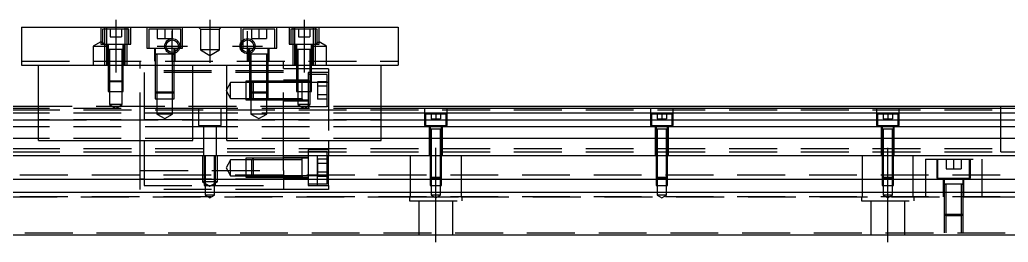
# Model space of a CAD drawing. Extents: x -21 to 727, y -299 to 77.
# Drawn here: x 209.5 to 472, y -219.6 to -160.6 of the extents above; entities that cross this region are included whole.
import ezdxf

# ---------------------------------------------------------------- set-up
doc = ezdxf.new("R2010")
doc.units = 0
doc.linetypes.add('CENTER', pattern=[50.8, 31.75, -6.35, 6.35, -6.35])
doc.linetypes.add('DASHED', pattern=[19.05, 12.7, -6.35])
doc.layers.get('0').update_dxf_attribs({"linetype": 'CONTINUOUS'})
doc.layers.add('CENTER', color=1, linetype='CENTER')

msp = doc.modelspace()

# ---------------------------------------------------------------- linework, layer by layer
at = {"color": 7, "linetype": 'CONTINUOUS'}
for p, q in [((210, -162.58), (310, -162.58)), ((210, -162.58), (210, -172.58)), ((310, -162.58), (310, -172.58)), ((210, -172.58), (310, -172.58)), ((214.5, -192.58), (214.5, -172.58)), ((255.5, -192.58), (255.5, -172.58)), ((264.5, -192.58), (264.5, -172.58)), ((305.5, -192.58), (305.5, -172.58)), ((214.5, -183.58), (60.5, -183.58)), ((470, -183.58), (305.5, -183.58)), ((470, -183.58), (469.995, -183.58)), ((470, -184.08), (470, -183.579994)), ((470.005, -183.58), (470, -183.58)), ((475, -183.58), (470, -183.58)), ((214.5, -184.08), (0, -184.08)), ((214.5, -185.332272), (0, -185.332272)), ((264.5, -184.08), (255.5, -184.08)), ((264.5, -185.332272), (255.5, -185.332272)), ((520, -184.08), (305.5, -184.08)), ((520, -185.332272), (305.5, -185.332272)), ((470, -189.379946), (470, -184.08)), ((0, -187.10668), (214.5, -187.10668)), ((255.5, -187.10668), (264.5, -187.10668)), ((305.5, -187.10668), (520, -187.10668)), ((214.5, -189.003076), (0, -189.003076)), ((264.5, -189.003076), (255.5, -189.003076)), ((520, -189.003076), (305.5, -189.003076)), ((470, -195.580006), (470, -189.379946)), ((214.5, -192.057372), (0, -192.057372)), ((214.5, -192.58), (255.5, -192.58)), ((264.5, -192.057372), (255.5, -192.057372)), ((264.5, -192.58), (305.5, -192.58)), ((520, -192.057372), (305.5, -192.057372)), ((0, -196.58), (520, -196.58)), ((284.5, -202.330006), (284.5, -197.329994)), ((284.5, -202.329148), (284.5, -199.679968)), ((0, -202.88), (520, -202.88)), ((284.5, -202.330006), (284.5, -202.329148)), ((0, -206.28), (520, -206.28)), ((0, -217.58), (520, -217.58))]:
    msp.add_line(p, q, dxfattribs=at)
at = {"color": 3, "linetype": 'DASHED'}
for p, q in [((231, -162.58), (231, -167.08)), ((232.000006, -162.58), (232.000006, -163.08)), ((232.5, -162.58), (232.5, -172.58)), ((237.5, -172.58), (237.5, -162.58)), ((237.999994, -163.08), (237.999994, -162.58)), ((239, -167.08), (239, -162.58)), ((243.25, -162.58), (243.25, -168.08)), ((252.75, -168.08), (252.75, -162.58)), ((257.5, -163.08), (257, -162.58)), ((262.5, -163.08), (263, -162.58)), ((268.25, -162.58), (268.25, -168.08)), ((277.75, -168.08), (277.75, -162.58)), ((281, -162.58), (281, -167.08)), ((282.000006, -162.58), (282.000006, -163.08)), ((282.5, -162.58), (282.5, -172.58)), ((287.5, -172.58), (287.5, -162.58)), ((287.999994, -163.08), (287.999994, -162.58)), ((289, -167.08), (289, -162.58)), ((238.5, -163.08), (231.5, -163.08)), ((231.5, -163.08), (231.5, -167.08)), ((232.000006, -163.08), (232.000006, -167.08)), ((233.5, -163.08), (233.5, -165.08)), ((233.5, -165.08), (235, -165.08)), ((235, -163.08), (235, -165.08)), ((235, -165.08), (236.5, -165.08)), ((236.5, -163.08), (236.5, -165.08)), ((237.999994, -167.08), (237.999994, -163.08)), ((238.5, -167.08), (238.5, -163.08)), ((252.25, -163.08), (243.75, -163.08)), ((243.75, -163.08), (243.75, -168.08)), ((246, -163.08), (246, -165.58)), ((248, -163.08), (248, -165.58)), ((250, -163.08), (250, -165.58)), ((252.25, -168.08), (252.25, -163.08)), ((257.5, -163.08), (257.5, -168.58)), ((257.5, -163.08), (262.5, -163.08)), ((262.5, -168.58), (262.5, -163.08)), ((277.25, -163.08), (268.75, -163.08)), ((268.75, -163.08), (268.75, -166.01875)), ((271, -163.08), (271, -165.58)), ((273, -163.08), (273, -165.58)), ((275, -163.08), (275, -165.58)), ((277.25, -168.08), (277.25, -163.08)), ((288.5, -163.08), (281.5, -163.08)), ((281.5, -163.08), (281.5, -167.08)), ((282.000006, -163.08), (282.000006, -167.08)), ((283.5, -163.08), (283.5, -165.08)), ((283.5, -165.08), (285, -165.08)), ((285, -163.08), (285, -165.08)), ((285, -165.08), (286.5, -165.08)), ((286.5, -163.08), (286.5, -165.08)), ((287.999994, -167.08), (287.999994, -163.08)), ((288.5, -167.08), (288.5, -163.08)), ((231, -166.4253), (229, -167.58)), ((229, -167.58), (233, -167.58)), ((229, -167.58), (229, -172.58)), ((233, -167.58), (231, -166.4253)), ((231, -167.08), (239, -167.08)), ((232.000006, -167.08), (232.000006, -172.58)), ((232.75, -167.08), (232.75, -172.58)), ((233, -167.08), (233, -168.48)), ((237, -168.48), (237, -167.08)), ((237.25, -172.58), (237.25, -167.08)), ((237.999994, -172.58), (237.999994, -167.08)), ((246, -165.58), (248, -165.58)), ((248, -165.58), (250, -165.58)), ((268.75, -166.01875), (268.75, -166.502968)), ((268.75, -166.502968), (268.75, -168.08)), ((271, -165.58), (273, -165.58)), ((273, -165.58), (275, -165.58)), ((281, -167.08), (289, -167.08)), ((282.000006, -167.08), (282.000006, -172.58)), ((282.75, -167.08), (282.75, -172.58)), ((283, -167.08), (283, -168.48)), ((289, -166.4253), (287, -167.58)), ((287, -168.48), (287, -167.08)), ((287, -167.58), (291, -167.58)), ((287.25, -172.58), (287.25, -167.08)), ((287.999994, -172.58), (287.999994, -167.08)), ((291, -167.58), (289, -166.4253)), ((291, -172.58), (291, -167.58)), ((237.000006, -168.48), (232.999994, -168.48)), ((237.000006, -168.48), (232.999994, -168.48)), ((233, -168.475), (233, -168.48)), ((233, -168.48), (233.216462, -168.48)), ((233.216708, -168.48), (233, -168.48)), ((233, -168.48), (233, -168.485)), ((233, -168.48), (233, -172.58)), ((236.783332, -168.48), (233.216708, -168.48)), ((233.35, -168.48), (233.35, -172.58)), ((236.65, -172.58), (236.65, -168.48)), ((237, -168.48), (236.783332, -168.48)), ((236.783538, -168.48), (237, -168.48)), ((237, -168.48), (237, -168.475)), ((237, -168.485), (237, -168.48)), ((237, -172.58), (237, -168.48)), ((243.25, -168.08), (252.75, -168.08)), ((245.25, -168.08), (245.25, -171.58)), ((250.500006, -169.68), (245.499994, -169.68)), ((250.500006, -169.68), (245.499994, -169.68)), ((250.500006, -169.68), (245.499994, -169.68)), ((245.5, -168.08), (245.5, -169.68)), ((245.5, -169.675), (245.5, -169.68)), ((245.5, -169.68), (245.757448, -169.68)), ((245.757468, -169.68), (245.5, -169.68)), ((245.5, -169.68), (245.5, -169.685)), ((245.5, -169.68), (245.5, -171.58)), ((250.013852, -169.68), (245.757468, -169.68)), ((245.9, -169.68), (245.9, -171.58)), ((250.242552, -169.68), (250.013852, -169.68)), ((250.1, -171.58), (250.1, -169.68)), ((250.5, -169.68), (250.242552, -169.68)), ((250.242602, -169.68), (250.5, -169.68)), ((250.5, -169.152418), (250.5, -168.08)), ((250.5, -169.516492), (250.5, -169.152418)), ((250.5, -169.68), (250.5, -169.516492)), ((250.5, -169.68), (250.5, -169.675)), ((250.5, -169.685), (250.5, -169.68)), ((250.5, -171.58), (250.5, -169.68)), ((250.75, -171.58), (250.75, -168.08)), ((257.5, -168.58), (260, -170.023376)), ((262.5, -168.58), (257.5, -168.58)), ((260, -170.023376), (262.5, -168.58)), ((268.25, -168.08), (277.75, -168.08)), ((270.25, -168.08), (270.25, -171.58)), ((275.500006, -169.68), (270.499994, -169.68)), ((275.500006, -169.68), (270.499994, -169.68)), ((270.5, -168.08), (270.5, -169.152418)), ((270.5, -169.152418), (270.5, -169.516492)), ((270.5, -169.516492), (270.5, -169.68)), ((270.5, -169.675), (270.5, -169.68)), ((270.5, -169.68), (270.757448, -169.68)), ((270.757468, -169.68), (270.5, -169.68)), ((270.5, -169.68), (270.5, -169.685)), ((270.5, -169.68), (270.5, -171.58)), ((275.242552, -169.68), (270.757468, -169.68)), ((270.9, -169.68), (270.9, -171.58)), ((275.1, -171.58), (275.1, -169.68)), ((275.5, -169.68), (275.242552, -169.68)), ((275.242602, -169.68), (275.5, -169.68)), ((275.5, -169.68), (275.5, -168.08)), ((275.5, -169.68), (275.5, -169.675)), ((275.5, -169.685), (275.5, -169.68)), ((275.5, -171.58), (275.5, -169.68)), ((275.75, -171.58), (275.75, -168.08)), ((287.000006, -168.48), (282.999994, -168.48)), ((287.000006, -168.48), (282.999994, -168.48)), ((287.000006, -168.48), (282.999994, -168.48)), ((283, -168.475), (283, -168.48)), ((283, -168.48), (283.216462, -168.48)), ((283.216708, -168.48), (283, -168.48)), ((283, -168.48), (283, -168.485)), ((283, -168.48), (283, -172.58)), ((286.783332, -168.48), (283.216708, -168.48)), ((283.35, -168.48), (283.35, -172.58)), ((286.65, -172.58), (286.65, -168.48)), ((287, -168.48), (286.783332, -168.48)), ((286.783538, -168.48), (287, -168.48)), ((287, -168.48), (287, -168.475)), ((287, -168.485), (287, -168.48)), ((287, -172.58), (287, -168.48)), ((210, -171.58), (310, -171.58)), ((233, -172.58), (233, -176.73)), ((233.000006, -172.58), (233.000002, -176.73)), ((233.35, -172.58), (233.35, -177.08)), ((236.65, -177.08), (236.65, -172.58)), ((236.999998, -176.73), (236.999994, -172.58)), ((237, -176.73), (237, -172.58)), ((241.5, -172.58), (241.5, -171.58)), ((241.5, -192.58), (241.5, -172.58)), ((245.5, -171.58), (245.5, -172.58)), ((245.5, -172.58), (245.5, -179.68)), ((245.500006, -172.58), (245.500002, -179.68)), ((245.500006, -171.58), (245.500006, -172.58)), ((245.9, -171.58), (245.9, -172.58)), ((245.9, -172.58), (245.9, -180.08)), ((250.1, -172.58), (250.1, -171.58)), ((250.1, -180.08), (250.1, -172.58)), ((250.499994, -172.58), (250.499994, -171.58)), ((250.499998, -179.68), (250.499994, -172.58)), ((250.5, -172.58), (250.5, -171.58)), ((250.5, -179.68), (250.5, -172.58)), ((270.5, -171.58), (270.5, -172.58)), ((270.5, -172.58), (270.5, -179.68)), ((270.500006, -172.58), (270.500002, -179.68)), ((270.500006, -171.58), (270.500006, -172.58)), ((270.9, -171.58), (270.9, -172.58)), ((270.9, -172.58), (270.9, -180.08)), ((275.1, -172.58), (275.1, -171.58)), ((275.1, -180.08), (275.1, -172.58)), ((275.499994, -172.58), (275.499994, -171.58)), ((275.499998, -179.68), (275.499994, -172.58)), ((275.5, -172.58), (275.5, -171.58)), ((275.5, -179.68), (275.5, -172.58)), ((279.5, -172.58), (279.5, -171.58)), ((279.5, -192.58), (279.5, -172.58)), ((283, -172.58), (283, -176.73)), ((283.000006, -172.58), (283.000002, -176.73)), ((283.35, -172.58), (283.35, -177.08)), ((286.65, -177.08), (286.65, -172.58)), ((286.999998, -176.73), (286.999994, -172.58)), ((287, -176.73), (287, -172.58)), ((279.5, -174.08), (241.5, -174.08)), ((242.5, -174.58), (242.5, -192.58)), ((279.5, -174.58), (242.5, -174.58)), ((291.5, -173.58), (279.5, -173.58)), ((286.1, -174.58), (286.1, -184.08)), ((291.5, -174.58), (286.1, -174.58)), ((291.1, -175.08), (286.1, -175.08)), ((291.1, -183.58), (291.1, -175.08)), ((291.5, -173.58), (291.5, -177.210684)), ((233, -176.73), (237, -176.73)), ((233, -176.73), (233.35, -177.08)), ((233.000002, -176.73), (233.000006, -179.58)), ((236.65, -177.08), (233.35, -177.08)), ((233.35, -177.08), (233.35, -179.58)), ((236.65, -177.08), (237, -176.73)), ((236.65, -179.58), (236.65, -177.08)), ((236.999994, -179.58), (236.999998, -176.73)), ((265.5, -177.23), (264.287564, -179.33)), ((265.5, -181.43), (265.5, -177.23)), ((269.5, -177.23), (265.5, -177.23)), ((269.5, -176.830006), (269.5, -181.829994)), ((271.5, -176.830006), (269.5, -176.830006)), ((271.1, -177.23), (269.5, -177.23)), ((271.5, -176.83), (271.1, -177.23)), ((271.1, -181.43), (271.1, -177.23)), ((279.5, -177.23), (271.1, -177.23)), ((279.5, -177.23), (271.1, -177.23)), ((271.5, -176.83), (271.5, -181.83)), ((279.5, -176.83), (271.5, -176.83)), ((279.5, -176.830006), (271.5, -176.830006)), ((286.1, -176.58), (279.5, -176.58)), ((284.505, -176.83), (279.5, -176.83)), ((291.5, -177.210684), (279.5, -177.210684)), ((284.5, -177.23), (279.5, -177.23)), ((283, -176.73), (287, -176.73)), ((283, -176.73), (283.35, -177.08)), ((283.000002, -176.73), (283.000006, -179.58)), ((286.65, -177.08), (283.35, -177.08)), ((283.35, -177.08), (283.35, -179.58)), ((286.1, -176.83), (284.495, -176.83)), ((284.5, -179.179968), (284.5, -176.829994)), ((284.5, -176.83), (284.5, -177.087448)), ((284.5, -177.087468), (284.5, -176.83)), ((284.5, -179.179954), (284.5, -177.087468)), ((286.65, -177.08), (287, -176.73)), ((286.65, -179.58), (286.65, -177.08)), ((286.999994, -179.58), (286.999998, -176.73)), ((288.6, -177.020598), (288.6, -178.1753)), ((291.1, -177.020598), (288.6, -177.020598)), ((291.1, -178.1753), (288.6, -178.1753)), ((288.6, -178.1753), (288.6, -180.4847)), ((291.5, -177.210684), (291.5, -192.58)), ((233.000006, -179.58), (236.999994, -179.58)), ((233.35, -179.58), (233.35, -183.08)), ((236.65, -183.08), (236.65, -179.58)), ((245.5, -179.68), (250.5, -179.68)), ((245.5, -179.68), (245.9, -180.08)), ((245.500002, -179.68), (245.500006, -181.58)), ((250.1, -180.08), (245.9, -180.08)), ((245.9, -180.08), (245.9, -181.58)), ((250.1, -180.08), (250.5, -179.68)), ((250.1, -181.58), (250.1, -180.08)), ((250.499994, -181.58), (250.499998, -179.68)), ((264.287564, -179.33), (265.5, -181.43)), ((270.5, -179.68), (275.5, -179.68)), ((270.5, -179.68), (270.9, -180.08)), ((270.500002, -179.68), (270.500006, -181.58)), ((275.1, -180.08), (270.9, -180.08)), ((270.9, -180.08), (270.9, -181.58)), ((275.1, -180.08), (275.5, -179.68)), ((275.1, -181.58), (275.1, -180.08)), ((275.499994, -181.58), (275.499998, -179.68)), ((283.000006, -179.58), (286.999994, -179.58)), ((283.35, -179.58), (283.35, -183.08)), ((284.5, -179.53002), (284.5, -179.179954)), ((284.5, -179.480032), (284.5, -179.179968)), ((284.5, -181.829148), (284.5, -179.480032)), ((284.5, -181.572552), (284.5, -179.53002)), ((286.65, -183.08), (286.65, -179.58)), ((291.1, -180.4847), (288.6, -180.4847)), ((288.6, -180.4847), (288.6, -181.639402)), ((242.5, -183.58), (214.5, -183.58)), ((236.65, -183.08), (233.35, -183.08)), ((233.35, -183.08), (235, -184.032628)), ((235, -184.032628), (236.65, -183.08)), ((286.1, -183.58), (242.5, -183.58)), ((245.500006, -181.58), (250.499994, -181.58)), ((245.9, -181.58), (245.9, -185.58)), ((250.1, -185.58), (250.1, -181.58)), ((265.5, -181.43), (269.5, -181.43)), ((269.5, -181.43), (271.1, -181.43)), ((269.5, -181.829994), (271.5, -181.829994)), ((270.500006, -181.58), (275.499994, -181.58)), ((270.9, -181.58), (270.9, -185.58)), ((271.1, -181.43), (279.5, -181.43)), ((271.1, -181.43), (271.5, -181.83)), ((271.1, -181.43), (279.5, -181.43)), ((271.5, -181.829994), (279.5, -181.829994)), ((271.5, -181.83), (279.5, -181.83)), ((275.1, -185.58), (275.1, -181.58)), ((279.5, -181.43), (284.5, -181.43)), ((279.5, -181.83), (284.505, -181.83)), ((279.5, -182.08), (286.1, -182.08)), ((286.65, -183.08), (283.35, -183.08)), ((283.35, -183.08), (285, -184.032628)), ((284.495, -181.83), (286.1, -181.83)), ((284.5, -181.83), (284.5, -181.572552)), ((284.5, -181.572602), (284.5, -181.83)), ((284.5, -181.830006), (284.5, -181.829148)), ((285, -184.032628), (286.65, -183.08)), ((286.1, -183.58), (291.1, -183.58)), ((291.1, -181.639402), (288.6, -181.639402)), ((291.5, -183.58), (291.1, -183.58)), ((305.5, -183.58), (291.5, -183.58)), ((470, -184.078756), (470, -183.58)), ((55, -184.455), (469.99, -184.455)), ((255.5, -184.08), (214.5, -184.08)), ((255.5, -185.332272), (214.5, -185.332272)), ((255.5, -185.377056), (214.5, -185.377056)), ((250.1, -185.58), (245.9, -185.58)), ((245.9, -185.58), (248, -186.792436)), ((248, -186.792436), (250.1, -185.58)), ((257, -184.08), (257, -188.58)), ((263, -188.58), (263, -184.08)), ((305.5, -184.08), (264.5, -184.08)), ((305.5, -185.332272), (264.5, -185.332272)), ((305.5, -185.377056), (264.5, -185.377056)), ((275.1, -185.58), (270.9, -185.58)), ((270.9, -185.58), (273, -186.792436)), ((273, -186.792436), (275.1, -185.58)), ((317, -184.08), (317, -188.58)), ((322.75, -185.58), (317.25, -185.58)), ((317.25, -185.58), (317.25, -188.58)), ((318.75, -185.58), (318.75, -186.88)), ((320, -185.58), (320, -186.88)), ((321.25, -185.58), (321.25, -186.88)), ((322.75, -188.58), (322.75, -185.58)), ((323, -188.58), (323, -184.08)), ((377, -184.08), (377, -188.58)), ((382.75, -185.58), (377.25, -185.58)), ((377.25, -185.58), (377.25, -188.58)), ((378.75, -185.58), (378.75, -186.88)), ((380, -185.58), (380, -186.88)), ((381.25, -185.58), (381.25, -186.88)), ((382.75, -188.58), (382.75, -185.58)), ((383, -188.58), (383, -184.08)), ((437, -184.08), (437, -188.58)), ((442.75, -185.58), (437.25, -185.58)), ((437.25, -185.58), (437.25, -188.58)), ((438.75, -185.58), (438.75, -186.88)), ((440, -185.58), (440, -186.88)), ((441.25, -185.58), (441.25, -186.88)), ((442.75, -188.58), (442.75, -185.58)), ((443, -188.58), (443, -184.08)), ((470, -189.379962), (470, -184.078756)), ((255.5, -187.08), (214.5, -187.08)), ((214.5, -187.10668), (255.5, -187.10668)), ((257, -188.58), (263, -188.58)), ((258.25, -188.58), (258.25, -196.58)), ((261.75, -196.58), (261.75, -188.58)), ((305.5, -187.08), (264.5, -187.08)), ((264.5, -187.10668), (305.5, -187.10668)), ((317, -188.58), (323, -188.58)), ((318.25, -188.58), (318.25, -196.58)), ((318.5, -188.58), (318.5, -189.58)), ((318.75, -186.88), (320, -186.88)), ((320, -186.88), (321.25, -186.88)), ((321.5, -189.58), (321.5, -188.58)), ((321.75, -196.58), (321.75, -188.58)), ((377, -188.58), (383, -188.58)), ((378.25, -188.58), (378.25, -196.58)), ((378.5, -188.58), (378.5, -189.58)), ((378.75, -186.88), (380, -186.88)), ((380, -186.88), (381.25, -186.88)), ((381.5, -189.58), (381.5, -188.58)), ((381.75, -196.58), (381.75, -188.58)), ((437, -188.58), (443, -188.58)), ((438.25, -188.58), (438.25, -196.58)), ((438.5, -188.58), (438.5, -189.58)), ((438.75, -186.88), (440, -186.88)), ((440, -186.88), (441.25, -186.88)), ((441.5, -189.58), (441.5, -188.58)), ((441.75, -196.58), (441.75, -188.58)), ((255.5, -189.003076), (214.5, -189.003076)), ((305.5, -189.003076), (264.5, -189.003076)), ((319.998804, -189.58), (318.499994, -189.58)), ((318.5, -189.575), (318.5, -189.58)), ((318.624678, -189.58), (318.5, -189.58)), ((318.5, -189.58), (318.5, -196.58)), ((318.5, -189.58), (318.5, -189.585)), ((319.998804, -189.58), (318.624678, -189.58)), ((318.75, -189.58), (318.75, -196.58)), ((321.500006, -189.58), (319.998804, -189.58)), ((321.37533, -189.58), (319.998804, -189.58)), ((321.25, -196.58), (321.25, -189.58)), ((321.5, -189.58), (321.37533, -189.58)), ((321.5, -189.58), (321.5, -189.575)), ((321.5, -196.58), (321.5, -189.58)), ((321.5, -189.585), (321.5, -189.58)), ((379.998804, -189.58), (378.499994, -189.58)), ((378.5, -189.575), (378.5, -189.58)), ((378.624678, -189.58), (378.5, -189.58)), ((378.5, -189.58), (378.5, -196.58)), ((378.5, -189.58), (378.5, -189.585)), ((379.998804, -189.58), (378.624678, -189.58)), ((378.75, -189.58), (378.75, -196.58)), ((381.500006, -189.58), (379.998804, -189.58)), ((381.37533, -189.58), (379.998804, -189.58)), ((381.25, -196.58), (381.25, -189.58)), ((381.5, -189.58), (381.37533, -189.58)), ((381.5, -189.58), (381.5, -189.575)), ((381.5, -196.58), (381.5, -189.58)), ((381.5, -189.585), (381.5, -189.58)), ((439.998804, -189.58), (438.499994, -189.58)), ((438.5, -189.575), (438.5, -189.58)), ((438.624678, -189.58), (438.5, -189.58)), ((438.5, -189.58), (438.5, -189.585)), ((438.5, -189.58), (438.5, -196.58)), ((439.998804, -189.58), (438.624678, -189.58)), ((438.75, -189.58), (438.75, -196.58)), ((441.500006, -189.58), (439.998804, -189.58)), ((441.37533, -189.58), (439.998804, -189.58)), ((441.25, -196.58), (441.25, -189.58)), ((441.5, -189.58), (441.37533, -189.58)), ((441.5, -189.58), (441.5, -189.575)), ((441.5, -189.585), (441.5, -189.58)), ((441.5, -196.58), (441.5, -189.58)), ((470, -189.780026), (470, -189.379962)), ((470, -195.579164), (470, -189.780026)), ((255.5, -192.057372), (214.5, -192.057372)), ((255.5, -192.08), (214.5, -192.08)), ((241.5, -196.58), (241.5, -192.58)), ((242.5, -192.58), (242.5, -196.58)), ((305.5, -192.057372), (264.5, -192.057372)), ((305.5, -192.08), (264.5, -192.08)), ((279.5, -196.58), (279.5, -192.58)), ((291.5, -192.58), (291.5, -196.58)), ((55, -194.705), (469.99, -194.705)), ((55, -195.58), (469.99, -195.58)), ((241.5, -200.58), (241.5, -196.58)), ((242.5, -196.58), (242.5, -202.88)), ((258, -196.58), (258, -203.58)), ((258.500006, -196.58), (258.500006, -202.88)), ((258.75, -196.58), (258.75, -204.58)), ((261.25, -204.58), (261.25, -196.58)), ((261.499994, -202.88), (261.499994, -196.58)), ((262, -203.58), (262, -196.58)), ((279.5, -200.58), (279.5, -196.58)), ((286.1, -195.08), (286.1, -204.58)), ((291.5, -195.08), (286.1, -195.08)), ((291.1, -195.58), (286.1, -195.58)), ((288.500006, -196.58), (288.500006, -202.88)), ((291.1, -196.58), (291.1, -195.58)), ((291.1, -202.88), (291.1, -196.58)), ((291.499994, -202.88), (291.499994, -196.58)), ((313.291796, -207.58), (313.291796, -196.58)), ((318.5, -196.58), (318.5, -202.33)), ((318.500006, -196.58), (318.500002, -202.33)), ((318.75, -196.58), (318.75, -202.58)), ((321.25, -202.58), (321.25, -196.58)), ((321.499998, -202.33), (321.499994, -196.58)), ((321.5, -202.33), (321.5, -196.58)), ((326.708204, -196.58), (326.708204, -207.58)), ((378.5, -196.58), (378.5, -202.33)), ((378.500006, -196.58), (378.500002, -202.33)), ((378.75, -196.58), (378.75, -202.58)), ((381.25, -202.58), (381.25, -196.58)), ((381.499998, -202.33), (381.499994, -196.58)), ((381.5, -202.33), (381.5, -196.58)), ((433.291796, -207.58), (433.291796, -196.58)), ((438.5, -196.58), (438.5, -202.33)), ((438.500006, -196.58), (438.500002, -202.33)), ((438.75, -196.58), (438.75, -202.58)), ((441.25, -202.58), (441.25, -196.58)), ((441.499998, -202.33), (441.499994, -196.58)), ((441.5, -202.33), (441.5, -196.58)), ((446.708204, -196.58), (446.708204, -207.58)), ((469.995, -195.58), (470, -195.58)), ((470, -195.58), (470, -195.579164)), ((470, -195.58), (470.005, -195.58)), ((470, -195.58), (475, -195.58)), ((265.5, -197.73), (264.287564, -199.83)), ((265.5, -201.93), (265.5, -197.73)), ((269.5, -197.73), (265.5, -197.73)), ((271.5, -197.330002), (269.5, -197.330006)), ((269.5, -197.330006), (269.5, -202.329994)), ((271.1, -197.73), (269.5, -197.73)), ((271.5, -197.33), (271.1, -197.73)), ((271.1, -201.93), (271.1, -197.73)), ((279.5, -197.73), (271.1, -197.73)), ((271.5, -197.33), (271.5, -202.33)), ((279.5, -197.33), (271.5, -197.33)), ((279.5, -197.330006), (271.5, -197.330002)), ((286.1, -197.08), (279.5, -197.08)), ((284.5, -197.33), (279.5, -197.33)), ((284.5, -197.73), (279.5, -197.73)), ((284.5, -197.33), (284.495, -197.33)), ((284.5, -199.679968), (284.5, -197.329994)), ((284.5, -199.83), (284.5, -197.329994)), ((284.5, -197.587468), (284.5, -197.33)), ((286.1, -197.33), (284.5, -197.33)), ((284.505, -197.33), (284.5, -197.33)), ((284.5, -199.629974), (284.5, -197.587468)), ((288.6, -197.520598), (288.6, -198.6753)), ((291.1, -197.520598), (288.6, -197.520598)), ((291.1, -198.6753), (288.6, -198.6753)), ((288.6, -198.6753), (288.6, -200.9847)), ((450, -197.58), (450, -202.88)), ((450, -197.58), (465, -197.58)), ((453, -197.58), (453, -202.58)), ((453.25, -197.58), (453.25, -202.58)), ((455.5, -197.58), (455.5, -200.08)), ((457.5, -197.58), (457.5, -200.08)), ((459.5, -197.58), (459.5, -200.08)), ((461.75, -202.58), (461.75, -197.58)), ((462, -202.58), (462, -197.58)), ((465, -197.58), (465, -202.88)), ((0, -201.73), (520, -201.73)), ((241.5, -200.58), (279.5, -200.58)), ((241.5, -202.88), (241.5, -200.58)), ((264.287564, -199.83), (265.5, -201.93)), ((265.5, -201.93), (269.5, -201.93)), ((269.5, -201.93), (271.1, -201.93)), ((271.1, -201.93), (279.5, -201.93)), ((271.1, -201.93), (271.5, -202.33)), ((279.5, -200.58), (279.5, -202.88)), ((279.5, -201.93), (284.5, -201.93)), ((288.500006, -201.949316), (279.5, -201.949316)), ((284.5, -200.03002), (284.5, -199.629974)), ((284.5, -202.072552), (284.5, -200.03002)), ((284.5, -202.33), (284.5, -202.072552)), ((284.5, -202.072602), (284.5, -202.33)), ((291.5, -201.949316), (288.500006, -201.949316)), ((291.1, -200.9847), (288.6, -200.9847)), ((288.6, -200.9847), (288.6, -202.139402)), ((455.5, -200.08), (457.5, -200.08)), ((457.5, -200.08), (459.5, -200.08)), ((241.5, -202.855918), (279.5, -202.855918)), ((242.5, -202.855918), (241.5, -202.855918)), ((241.5, -205.58), (241.5, -202.88)), ((279.5, -202.855918), (242.5, -202.855918)), ((242.5, -202.88), (242.5, -204.58)), ((242.5, -204.58), (279.5, -204.58)), ((262, -203.58), (258, -203.58)), ((258, -203.58), (260, -204.7347)), ((258.500006, -202.88), (258.500006, -204.58)), ((258.500006, -204.58), (261.499994, -204.58)), ((258.75, -204.58), (258.75, -207.08)), ((260, -204.7347), (262, -203.58)), ((261.25, -207.08), (261.25, -204.58)), ((261.499994, -204.58), (261.499994, -202.88)), ((269.5, -202.329994), (271.5, -202.329998)), ((271.5, -202.329998), (279.5, -202.329994)), ((271.5, -202.33), (279.5, -202.33)), ((279.5, -202.33), (284.5, -202.33)), ((279.5, -202.58), (286.1, -202.58)), ((279.5, -202.88), (279.5, -205.58)), ((284.495, -202.33), (284.5, -202.33)), ((284.5, -202.33), (286.1, -202.33)), ((284.5, -202.33), (284.505, -202.33)), ((286.1, -204.08), (288.500006, -204.08)), ((286.1, -204.58), (288.500006, -204.58)), ((288.500006, -202.88), (288.500006, -204.58)), ((288.500006, -204.08), (291.1, -204.08)), ((288.500006, -204.58), (291.499994, -204.58)), ((291.1, -202.139402), (288.6, -202.139402)), ((291.1, -204.08), (291.1, -202.88)), ((291.499994, -204.58), (291.499994, -202.88)), ((291.5, -204.58), (291.5, -205.58)), ((318.5, -202.33), (321.5, -202.33)), ((318.5, -202.33), (318.75, -202.58)), ((318.500002, -202.33), (318.500006, -202.88)), ((318.500006, -202.88), (318.500006, -204.58)), ((318.500006, -204.58), (321.499994, -204.58)), ((321.25, -202.58), (318.75, -202.58)), ((318.75, -202.58), (318.75, -204.58)), ((318.75, -204.58), (318.75, -207.08)), ((321.25, -202.58), (321.5, -202.33)), ((321.25, -204.58), (321.25, -202.58)), ((321.25, -207.08), (321.25, -204.58)), ((321.499994, -202.88), (321.499998, -202.33)), ((321.499994, -204.58), (321.499994, -202.88)), ((378.5, -202.33), (381.5, -202.33)), ((378.5, -202.33), (378.75, -202.58)), ((378.500002, -202.33), (378.500006, -202.88)), ((378.500006, -202.88), (378.500006, -204.58)), ((378.500006, -204.58), (381.499994, -204.58)), ((381.25, -202.58), (378.75, -202.58)), ((378.75, -202.58), (378.75, -204.58)), ((378.75, -204.58), (378.75, -207.08)), ((381.25, -202.58), (381.5, -202.33)), ((381.25, -204.58), (381.25, -202.58)), ((381.25, -207.08), (381.25, -204.58)), ((381.499994, -202.88), (381.499998, -202.33)), ((381.499994, -204.58), (381.499994, -202.88)), ((438.5, -202.33), (441.5, -202.33)), ((438.5, -202.33), (438.75, -202.58)), ((438.500002, -202.33), (438.500006, -202.88)), ((438.500006, -202.88), (438.500006, -204.58)), ((438.500006, -204.58), (441.499994, -204.58)), ((441.25, -202.58), (438.75, -202.58)), ((438.75, -202.58), (438.75, -204.58)), ((438.75, -204.58), (438.75, -207.08)), ((441.25, -202.58), (441.5, -202.33)), ((441.25, -204.58), (441.25, -202.58)), ((441.25, -207.08), (441.25, -204.58)), ((441.499994, -202.88), (441.499998, -202.33)), ((441.499994, -204.58), (441.499994, -202.88)), ((450, -202.88), (450, -206.28)), ((453, -202.58), (462, -202.58)), ((454.75, -202.58), (454.75, -207.58)), ((460.000006, -204.18), (454.999994, -204.18)), ((460.000006, -204.18), (454.999994, -204.18)), ((460.000006, -204.18), (454.999994, -204.18)), ((455, -202.58), (455, -202.88)), ((455, -202.88), (455, -204.18)), ((455, -204.175), (455, -204.18)), ((455, -204.18), (455.257448, -204.18)), ((455.257468, -204.18), (455, -204.18)), ((455, -204.18), (455, -204.185)), ((455, -204.18), (455, -206.28)), ((459.742552, -204.18), (455.257468, -204.18)), ((455.4, -204.18), (455.4, -206.28)), ((459.6, -206.28), (459.6, -204.18)), ((460, -204.18), (459.742552, -204.18)), ((459.742602, -204.18), (460, -204.18)), ((460, -202.88), (460, -202.58)), ((460, -204.18), (460, -202.88)), ((460, -204.18), (460, -204.175)), ((460, -204.185), (460, -204.18)), ((460, -206.28), (460, -204.18)), ((460.25, -207.58), (460.25, -202.58)), ((465, -202.88), (465, -206.28)), ((279.5, -205.58), (241.5, -205.58)), ((261.25, -207.08), (258.75, -207.08)), ((258.75, -207.08), (260, -207.801688)), ((260, -207.801688), (261.25, -207.08)), ((291.5, -205.58), (279.5, -205.58)), ((321.25, -207.08), (318.75, -207.08)), ((318.75, -207.08), (320, -207.801688)), ((320, -207.801688), (321.25, -207.08)), ((381.25, -207.08), (378.75, -207.08)), ((378.75, -207.08), (380, -207.801688)), ((380, -207.801688), (381.25, -207.08)), ((441.25, -207.08), (438.75, -207.08)), ((438.75, -207.08), (440, -207.801688)), ((440, -207.801688), (441.25, -207.08)), ((450, -206.28), (450, -207.58)), ((455, -206.28), (455, -207.58)), ((455.4, -206.28), (455.4, -207.58)), ((459.6, -207.58), (459.6, -206.28)), ((460, -207.58), (460, -206.28)), ((465, -206.28), (465, -207.58)), ((0, -207.43), (520, -207.43)), ((206.708204, -207.58), (313.291796, -207.58)), ((313, -207.58), (313, -208.58)), ((313, -208.58), (327, -208.58)), ((313.291796, -207.58), (326.708204, -207.58)), ((315.5, -208.58), (315.5, -217.58)), ((324.5, -217.58), (324.5, -208.58)), ((326.708204, -207.58), (463.291796, -207.58)), ((327, -208.58), (327, -207.58)), ((433, -207.58), (433, -208.58)), ((433, -208.58), (447, -208.58)), ((435.5, -208.58), (435.5, -217.58)), ((444.5, -217.58), (444.5, -208.58)), ((447, -208.58), (447, -207.58)), ((455, -207.58), (455, -212.18)), ((455.000006, -207.58), (455.000002, -212.18)), ((455.4, -207.58), (455.4, -212.58)), ((459.6, -212.58), (459.6, -207.58)), ((459.999998, -212.18), (459.999994, -207.58)), ((460, -212.18), (460, -207.58)), ((463.291796, -207.58), (476.708204, -207.58)), ((455, -212.18), (460, -212.18)), ((455, -212.18), (455.4, -212.58)), ((455.000002, -212.18), (455.000006, -217.08)), ((459.6, -212.58), (455.4, -212.58)), ((455.4, -212.58), (455.4, -217.08)), ((459.6, -212.58), (460, -212.18)), ((459.6, -217.08), (459.6, -212.58)), ((459.999994, -217.08), (459.999998, -212.18)), ((77.499994, -217.08), (520, -217.08))]:
    msp.add_line(p, q, dxfattribs=at)
at = {"color": 3, "linetype": 'CONTINUOUS'}
for centre in [(250, -167.58), (270, -167.58)]:
    msp.add_circle(centre, 2, dxfattribs=at)
at = {"color": 7, "linetype": 'CONTINUOUS'}
for centre in [(250, -167.58), (270, -167.58)]:
    msp.add_circle(centre, 1.65, dxfattribs=at)
at = {"layer": 'CENTER', "color": 1, "linetype": 'CENTER'}
for p, q in [((235, -160.58), (235, -174.58)), ((260, -160.58), (260, -172.023376)), ((285, -160.58), (285, -174.58)), ((250, -171.58), (250, -163.58)), ((270, -171.58), (270, -163.58)), ((246, -167.58), (254, -167.58)), ((266, -167.58), (274, -167.58)), ((320, -219.58), (320, -194.58)), ((440, -219.58), (440, -194.58))]:
    msp.add_line(p, q, dxfattribs=at)

doc.saveas('drawing.dxf')
